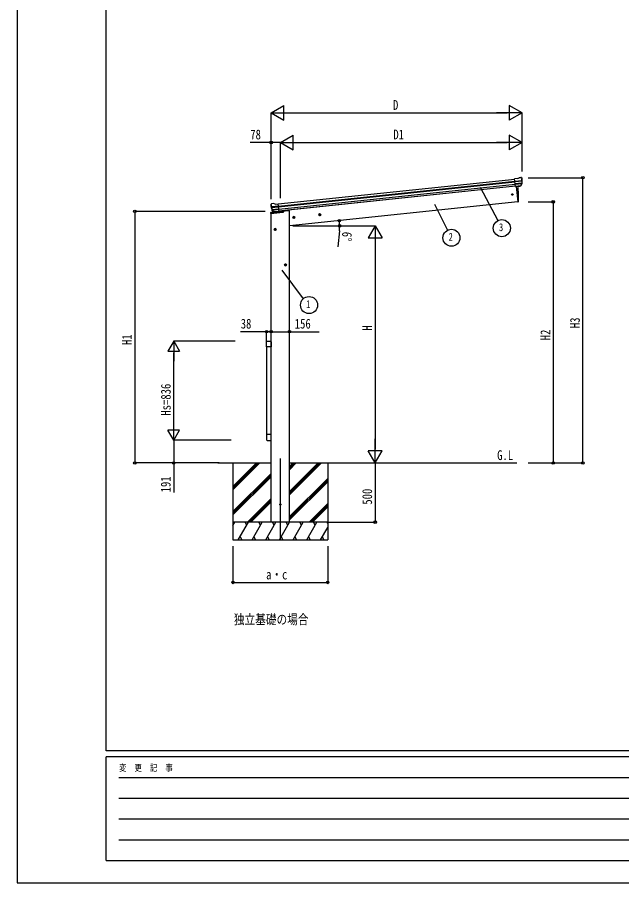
# Model space of a CAD drawing. Units: millimetres, scale not verified. Extents: x -10512 to 10512, y -7425 to 7425.
# Drawn here: x -10512 to -5410, y -7425 to -124 of the extents above; entities that cross this region are included whole.
import ezdxf
from ezdxf.enums import TextEntityAlignment as Align

# ---------------------------------------------------------------- set-up
doc = ezdxf.new("R2010")
doc.units = ezdxf.units.MM
doc.header["$LTSCALE"] = 30
for name, color, linetype in [('0-2_USER1', 3, 'Continuous'), ('0-3_YKK_12', 2, 'Continuous'), ('0-4_YKK_13', 4, 'Continuous'), ('0-5_YKK_A1', 4, 'Continuous'), ('0-6_YKK_D', 6, 'Continuous'), ('0-7_YKK_ZWAK', 7, 'Continuous')]:
    doc.layers.add(name, color=color, linetype=linetype)
doc.styles.add('ＭＳ ゴシック', font='')
doc.styles.get('ＭＳ ゴシック').set_extended_font_data('MS Gothic')

msp = doc.modelspace()

# ---------------------------------------------------------------- linework, layer by layer
at = {"layer": '0-3_YKK_12'}
msp.add_line((-8292.16, -3845.43), (-8292.16, -4538.75), dxfattribs=at)
at = {"layer": '0-4_YKK_13'}
for p, q in [((-6287.35, -1484.13), (-6313.87, -1486.91)), ((-6307.09, -1551.47), (-6313.87, -1486.91)), ((-6311.72, -1507.44), (-6251.98, -1501.17)), ((-6251.5, -1507.03), (-6311.1, -1513.3)), ((-6252.33, -1523.79), (-6309.37, -1529.78)), ((-6253.72, -1528.45), (-6308.9, -1534.25)), ((-6262.28, -1545.03), (-6252.83, -1526.73)), ((-6261.23, -1545.46), (-6251.11, -1527.2)), ((-6261.03, -1475.33), (-6261.04, -1475.33)), ((-6257.37, -1476.42), (-6257.37, -1476.41)), ((-6257.37, -1476.42), (-6253.05, -1479.91)), ((-6253.05, -1479.91), (-6252.19, -1480.61)), ((-6250.8, -1484.31), (-6251.11, -1482.46)), ((-6263.74, -1546.68), (-6307.11, -1551.24)), ((-6307.09, -1551.47), (-6297.14, -1550.42)), ((-6300.52, -1550.78), (-6286.82, -1681.15)), ((-6297.14, -1550.42), (-6296.87, -1550.49)), ((-6296.87, -1550.49), (-6271.54, -1547.82)), ((-6271.54, -1547.82), (-6271.29, -1547.7)), ((-6271.29, -1547.7), (-6263.59, -1546.9)), ((-8372.2, -1707.28), (-8372.28, -1705.4)), ((-8370.91, -1702.51), (-8371.61, -1703.37)), ((-8367.41, -1698.19), (-8370.91, -1702.51)), ((-8307.8, -1717.24), (-8367.54, -1723.52)), ((-8367.41, -1698.19), (-8367.41, -1698.19)), ((-8366.79, -1729.36), (-8307.19, -1723.1)), ((-8364.05, -1696.36), (-8364.05, -1696.36)), ((-8349.28, -1764.92), (-8362.97, -1749.16)), ((-8362.49, -1745.57), (-8305.45, -1739.58)), ((-8348.34, -1764.28), (-8361.39, -1748.34)), ((-8360.16, -1749.84), (-8304.98, -1744.05)), ((-8336.48, -1699.5), (-8309.96, -1696.71)), ((-8303.17, -1761.26), (-8309.96, -1696.71)), ((-6286.82, -1681.15), (-6284.76, -1680.86)), ((-8372.33, -1779.18), (-8371.09, -1769.77)), ((-8371.33, -1779.08), (-8372.33, -1779.18)), ((-8371.33, -1779.08), (-8269.81, -1768.41)), ((-8370.11, -1769.83), (-8371.33, -1779.08)), ((-8371.33, -1779.08), (-8370.11, -1769.83)), ((-8369.59, -1769.85), (-8370.8, -1779.02)), ((-8370.11, -1769.83), (-8370.21, -1768.9)), ((-8370.21, -1768.9), (-8370.11, -1769.83)), ((-8265.33, -1758.82), (-8370.11, -1769.83)), ((-8370.11, -1769.83), (-8265.33, -1758.82)), ((-8265.33, -1758.89), (-8369.59, -1769.85)), ((-8368.66, -1770.25), (-8368.72, -1769.75)), ((-8265.33, -1759.39), (-8368.66, -1770.25)), ((-8338.98, -1765.03), (-8346.67, -1765.84)), ((-8346.57, -1765.6), (-8303.2, -1761.04)), ((-8338.7, -1765.09), (-8338.98, -1765.03)), ((-8313.37, -1762.43), (-8338.7, -1765.09)), ((-8313.12, -1762.31), (-8313.37, -1762.43)), ((-8303.17, -1761.26), (-8313.12, -1762.31)), ((-8300.33, -1761.56), (-8300.33, -1763.07)), ((-8265.33, -1763.44), (-8265.33, -1758.82)), ((-8408.66, -2905.42), (-8408.66, -2861.72)), ((-8368.66, -2905.42), (-8408.66, -2905.42)), ((-8403.16, -2856.22), (-8374.16, -2856.22)), ((-8368.66, -2861.72), (-8368.66, -2905.42)), ((-8408.66, -3644.02), (-8408.66, -3687.72)), ((-8368.66, -3644.02), (-8408.66, -3644.02)), ((-8368.66, -3687.72), (-8368.66, -3644.02)), ((-8403.16, -3693.22), (-8374.16, -3693.22))]:
    msp.add_line(p, q, dxfattribs=at)
for points in [[(-6287.35, -1484.13), (-6275.75, -1477.16), (-6275.75, -1477.16)], [(-6274.52, -1476.75), (-6274.52, -1476.75), (-6261.04, -1475.33)], [(-8350.56, -1694.95), (-8350.57, -1694.95), (-8364.05, -1696.36)], [(-8336.48, -1699.5), (-8349.28, -1695.09), (-8349.28, -1695.09)], [(-8370.21, -1768.9), (-8265.33, -1757.88), (-8265.33, -1758.82)]]:
    msp.add_lwpolyline(points, dxfattribs=at)
for centre, radius in [((-6333.61, -1618.6), 6.5), ((-8291.91, -4233.66), 5)]:
    msp.add_circle(centre, radius, dxfattribs=at)
for centre, radius, start, end in [((-6274.21, -1479.73), 3, 96.02369, 120.97631), ((-6260.51, -1480.3), 5, 51.04426, 95.95574), ((-6444.36, -1505.96), 192.44, 1.4271, 6.57578), ((-6255.5, -1525.35), 3, 332.69111, 354.20009), ((-6451.69, -1505.42), 200.2, 354.20009, 359.53883), ((-6206.71, -1499.05), 45.32, 182.67122, 185.64518), ((-6251.31, -1508.37), 1.35, 95.1605, 97.91927), ((-6248.7, -1506.82), 2.74, 179.02151, 184.43412), ((-6253.73, -1525.74), 3, 331, 354.13916), ((-6451.69, -1505.42), 202, 354.13916, 6), ((-7181.42, -1640.94), 900, 357.63919, 5.84085), ((-6263.85, -1544.01), 2.99, 285.2717, 331.00739), ((-6285.18, -1677.89), 3, 278, 357.63919), ((-8171.3, -1686.16), 202, 186, 197.86084), ((-8178.37, -1688.21), 192.44, 185.42422, 190.5729), ((-8412.26, -1730.87), 45.32, 6.35482, 9.32878), ((-8363.53, -1701.34), 5, 96.04426, 140.95574), ((-8369.57, -1729.73), 2.74, 7.56588, 12.97849), ((-8366.69, -1730.71), 1.35, 94.08073, 96.8395), ((-8171.3, -1686.16), 200.2, 192.46117, 197.79991), ((-8360.71, -1747.19), 3, 197.86084, 221), ((-8359.06, -1746.44), 3, 197.79991, 219.30889), ((-8350.25, -1697.93), 3, 71.02369, 95.97631), ((-8370.83, -1773.42), 3.66, 78.7113, 94.17753), ((-8370.83, -1773.42), 3.66, 78.7113, 94.17753), ((-8370.1, -1769.9), 1, 96, 172.5), ((-8347.02, -1762.95), 2.99, 220.99261, 266.7283), ((-8270.33, -1763.44), 5, 276, 0), ((-8403.16, -2861.72), 5.5, 90, 180), ((-8374.16, -2861.72), 5.5, 0, 90), ((-8403.16, -3687.72), 5.5, 180, 270), ((-8374.16, -3687.72), 5.5, 270, 0)]:
    msp.add_arc(centre, radius, start, end, dxfattribs=at)
for centre, major_axis, ratio, start_param, end_param in [((-6253.06, -1483.91), (-0.87, 5.91), 0.020485, 0.671432, 1.5691306), ((-6258.46, -1479.4), (5.88, -1.31), 0.24881, 0.460585, 0.4641038), ((-6254.08, -1482.94), (-2.34, 1.9), 0.995767, 3.9859716, 4.712389), ((-6449.39, -1527.37), (-20.92, 199.05), 0.994373, 4.7113789, 4.7277536), ((-6264.05, -1543.7), (-0.11, 3), 0.642905, 3.2459383, 4.203928), ((-6263.91, -1543.91), (1.66, -2.51), 0.997631, 5.8041905, 5.8929484), ((-6263.99, -1543.8), (3.53, -2.11), 0.650902, 5.2561448, 5.3289554), ((-6261.62, -1543.45), (1.08, 3.13), 0.040856, 2.1135035, 2.1416249), ((-8369.27, -1705.26), (1.9, 2.34), 0.995767, 1.5707963, 2.2972137), ((-8365.73, -1700.88), (-5.48, -2.51), 0.24881, 5.8190815, 5.8226003), ((-8370.07, -1706.42), (-0.38, 5.97), 0.020485, 4.7140547, 5.6117533), ((-8168.99, -1708.11), (-20.92, 199.05), 0.994373, 1.5554317, 1.5718064), ((-8349.32, -1762.88), (-1.71, 2.84), 0.040856, 4.1415604, 4.1696818), ((-8346.89, -1762.62), (-0.51, 2.96), 0.642905, 2.0792573, 3.037247), ((-8346.93, -1762.73), (-3.02, -2.79), 0.650902, 0.9542299, 1.0270405), ((-8346.98, -1762.85), (-1.1, -2.8), 0.997631, 0.3902369, 0.4789948)]:
    msp.add_ellipse(centre, major_axis=major_axis, ratio=ratio, start_param=start_param, end_param=end_param, dxfattribs=at)
at = {"layer": '0-5_YKK_A1'}
for p, q in [((-8309.75, -1698.7), (-6313.66, -1488.91)), ((-8307.76, -1717.6), (-6311.68, -1507.8)), ((-8307.33, -1721.78), (-6311.24, -1511.98)), ((-8305.24, -1741.63), (-6309.15, -1531.84)), ((-6307.39, -1548.58), (-8303.48, -1758.37)), ((-6307.29, -1549.57), (-8232.58, -1751.93)), ((-6300.52, -1550.78), (-6286.82, -1681.15)), ((-8232.58, -1751.93), (-8231.97, -1757.72)), ((-6286.82, -1681.15), (-8214.16, -1883.72)), ((-8369.66, -4383.72), (-8369.66, -1778.9)), ((-8214.16, -4383.72), (-8214.16, -1757.72)), ((-8168, -1811.5), (-8187.89, -1813.59)), ((-8178.73, -1805.08), (-8184.8, -1809.49)), ((-8184.8, -1809.49), (-8184.01, -1816.96)), ((-8184.01, -1816.96), (-8177.16, -1820.01)), ((-8176.9, -1822.49), (-8178.99, -1802.6)), ((-8171.87, -1808.14), (-8178.73, -1805.08)), ((-7949.2, -1788.51), (-7969.09, -1790.6)), ((-7959.93, -1782.09), (-7966, -1786.5)), ((-7966, -1786.5), (-7965.22, -1793.96)), ((-7965.22, -1793.96), (-7958.36, -1797.02)), ((-7958.1, -1799.5), (-7960.19, -1779.61)), ((-7953.07, -1785.14), (-7959.93, -1782.09)), ((-8325.16, -1913.27), (-8345.16, -1913.27)), ((-8335.16, -1905.77), (-8341.66, -1909.52)), ((-8341.66, -1909.52), (-8341.66, -1917.03)), ((-8341.66, -1917.03), (-8335.16, -1920.78)), ((-8335.16, -1923.27), (-8335.16, -1903.27)), ((-8328.66, -1909.52), (-8335.16, -1905.77)), ((-8238.16, -2213.27), (-8258.16, -2213.27)), ((-8248.16, -2205.77), (-8254.66, -2209.52)), ((-8254.66, -2209.52), (-8254.66, -2217.03)), ((-8254.66, -2217.03), (-8248.16, -2220.78)), ((-8248.16, -2223.27), (-8248.16, -2203.27)), ((-8241.66, -2209.52), (-8248.16, -2205.77)), ((-8407.66, -2905.42), (-8407.66, -3644.14)), ((-8369.66, -3644.02), (-8369.66, -2905.42)), ((-8820.79, -3883.72), (-8369.66, -3883.72)), ((-8692.16, -4110.35), (-8465.53, -3883.72)), ((-8692.16, -4096.21), (-8479.67, -3883.72)), ((-8692.16, -4082.07), (-8493.81, -3883.72)), ((-8692.16, -3883.78), (-8692.16, -4533.72)), ((-8214.16, -3883.72), (-6295.22, -3883.72)), ((-8214.16, -4152.85), (-7945.03, -3883.72)), ((-8214.16, -4138.71), (-7959.17, -3883.72)), ((-8214.16, -4124.57), (-7973.31, -3883.72)), ((-8214.16, -3940.66), (-8157.22, -3883.72)), ((-8214.16, -3926.52), (-8171.36, -3883.72)), ((-8214.16, -3912.38), (-8185.5, -3883.72)), ((-7892.16, -3883.78), (-7892.16, -4533.72)), ((-8692.16, -4294.2), (-8370.16, -3972.2)), ((-8692.16, -4308.34), (-8370.16, -3986.34)), ((-8692.16, -4322.48), (-8370.16, -4000.49)), ((-8214.16, -4336.7), (-7892.16, -4014.7)), ((-8214.16, -4350.84), (-7892.16, -4028.84)), ((-8214.16, -4364.98), (-7892.16, -4042.99)), ((-8569.55, -4383.72), (-8370.16, -4184.33)), ((-8555.41, -4383.72), (-8370.16, -4198.47)), ((-8541.26, -4383.72), (-8370.16, -4212.62)), ((-8049.05, -4383.72), (-7892.16, -4226.83)), ((-8034.91, -4383.72), (-7892.16, -4240.97)), ((-8020.76, -4383.72), (-7892.16, -4255.12)), ((-7892.16, -4383.72), (-8692.16, -4383.72)), ((-8692.16, -4412.66), (-8675.45, -4383.72)), ((-8690.45, -4409.7), (-8692.16, -4406.75)), ((-8646.58, -4533.72), (-8559.98, -4383.72)), ((-8574.98, -4409.7), (-8589.98, -4383.72)), ((-8531.11, -4533.72), (-8444.51, -4383.72)), ((-8459.51, -4409.7), (-8474.51, -4383.72)), ((-8415.64, -4533.72), (-8329.04, -4383.72)), ((-8344.04, -4409.71), (-8359.04, -4383.72)), ((-8300.17, -4533.72), (-8213.57, -4383.72)), ((-8228.57, -4409.7), (-8243.57, -4383.72)), ((-8184.7, -4533.72), (-8098.1, -4383.72)), ((-8113.1, -4409.7), (-8128.1, -4383.72)), ((-8069.23, -4533.72), (-7982.63, -4383.72)), ((-7997.63, -4409.7), (-8012.63, -4383.72)), ((-7953.76, -4533.72), (-7892.16, -4427.02)), ((-7892.16, -4392.39), (-7897.16, -4383.72)), ((-8631.58, -4507.74), (-8616.58, -4533.72)), ((-8516.11, -4507.74), (-8501.11, -4533.72)), ((-8400.64, -4507.74), (-8385.64, -4533.72)), ((-8285.17, -4507.74), (-8270.17, -4533.72)), ((-8169.7, -4507.74), (-8154.7, -4533.72)), ((-8054.23, -4507.74), (-8039.23, -4533.72)), ((-7938.76, -4507.74), (-7923.77, -4533.72)), ((-8692.16, -4533.72), (-7892.16, -4533.72))]:
    msp.add_line(p, q, dxfattribs=at)
for points in [[(-8214.16, -1757.72), (-8234.16, -1757.72), (-8265.33, -1761)], [(-8177.16, -1820.01), (-8171.09, -1815.6), (-8171.87, -1808.14)], [(-7958.36, -1797.02), (-7952.29, -1792.6), (-7953.07, -1785.14)], [(-8335.16, -1920.78), (-8328.66, -1917.03), (-8328.66, -1909.52)], [(-8248.16, -2220.78), (-8241.66, -2217.03), (-8241.66, -2209.52)]]:
    msp.add_lwpolyline(points, dxfattribs=at)
for centre, radius in [((-8177.94, -1812.55), 8.5), ((-8177.94, -1812.55), 7.7), ((-8177.94, -1812.55), 6.5), ((-7959.15, -1789.55), 8.5), ((-7959.15, -1789.55), 7.7), ((-7959.15, -1789.55), 6.5), ((-8335.16, -1913.27), 8.5), ((-8335.16, -1913.27), 7.7), ((-8335.16, -1913.27), 6.5), ((-8248.16, -2213.27), 8.5), ((-8248.16, -2213.27), 7.7), ((-8248.16, -2213.27), 6.5)]:
    msp.add_circle(centre, radius, dxfattribs=at)
at = {"layer": '0-6_YKK_D'}
for p, q in [((-8370.16, -930.33), (-8261.9, -867.83)), ((-8261.9, -992.83), (-8261.9, -867.83)), ((-6251.77, -930.33), (-6360.03, -867.83)), ((-6360.03, -867.83), (-6360.03, -992.83)), ((-8370.16, -1647.74), (-8370.16, -929.33)), ((-8370.16, -930.33), (-8261.9, -992.83)), ((-8370.16, -930.33), (-8153.65, -930.33)), ((-8245.16, -930.33), (-6376.77, -930.33)), ((-6251.77, -930.33), (-6468.28, -930.33)), ((-6251.77, -930.33), (-6360.03, -992.83)), ((-6251.77, -1425), (-6251.77, -929.33)), ((-8291.91, -1180.33), (-8183.65, -1117.83)), ((-8183.65, -1242.83), (-8183.65, -1117.83)), ((-6251.77, -1180.33), (-6360.03, -1117.83)), ((-6360.03, -1117.83), (-6360.03, -1242.83)), ((-8369.66, -1657.75), (-8369.66, -1179.33)), ((-8291.91, -1649.57), (-8291.91, -1179.33)), ((-8291.91, -1649.57), (-8291.91, -1179.33)), ((-8291.91, -1180.33), (-8183.65, -1242.83)), ((-8291.91, -1180.33), (-8075.4, -1180.33)), ((-8166.91, -1180.33), (-6376.77, -1180.33)), ((-6251.77, -1180.33), (-6468.28, -1180.33)), ((-6251.77, -1180.33), (-6360.03, -1242.83)), ((-6251.77, -1424), (-6251.77, -1179.33)), ((-6199.94, -1477.31), (-5737.08, -1477.31)), ((-5738.08, -3883.72), (-5738.08, -1477.31)), ((-6604.48, -1557.13), (-6454.58, -1838.53)), ((-6989.69, -1701.38), (-6879.8, -1919.67)), ((-6200.94, -1681.15), (-5987.08, -1681.15)), ((-5988.08, -1681.15), (-5988.08, -3883.72)), ((-8420.16, -1761.22), (-9521.49, -1761.22)), ((-9520.49, -1761.22), (-9520.49, -3883.72)), ((-8186.86, -1883.72), (-7490.24, -1883.72)), ((-8139.79, -1883.72), (-7790.24, -1883.72)), ((-7491.24, -1883.72), (-7549.84, -1985.21)), ((-7491.24, -1883.72), (-7432.65, -1985.21)), ((-7491.24, -1883.72), (-7491.24, -2086.7)), ((-7793.38, -1926.17), (-7806.96, -2060.82)), ((-7549.84, -1985.21), (-7432.65, -1985.21)), ((-7491.24, -2000.91), (-7491.24, -3766.54)), ((-8280.31, -2257.88), (-8100.51, -2500.52)), ((-8407.66, -2860.72), (-8407.66, -2775.31)), ((-8369.66, -2851.35), (-8369.66, -2775.31)), ((-9192.16, -2856.72), (-9240.99, -2941.3)), ((-8673.86, -2856.72), (-9193.16, -2856.72)), ((-9192.16, -2856.72), (-9143.33, -2941.3)), ((-9192.16, -2856.72), (-9192.16, -3025.87)), ((-9240.99, -2941.3), (-9143.33, -2941.3)), ((-9192.16, -3595.07), (-9192.16, -2954.38)), ((-9192.16, -3692.72), (-9192.16, -3523.58)), ((-9192.16, -3692.72), (-9240.99, -3608.15)), ((-9143.33, -3608.15), (-9240.99, -3608.15)), ((-9192.16, -3692.72), (-9143.33, -3608.15)), ((-8706.49, -3692.72), (-9193.16, -3692.72)), ((-8706.49, -3692.72), (-9193.16, -3692.72)), ((-7491.24, -3883.72), (-7491.24, -3680.75)), ((-7491.24, -3883.72), (-7549.84, -3782.24)), ((-7432.65, -3782.24), (-7549.84, -3782.24)), ((-7491.24, -3883.72), (-7432.65, -3782.24)), ((-8821.79, -3883.72), (-9521.49, -3883.72)), ((-8808.92, -3883.72), (-9193.16, -3883.72)), ((-7891.16, -3883.72), (-7490.24, -3883.72)), ((-7491.24, -3883.72), (-7491.24, -4383.72)), ((-6200.94, -3883.72), (-5987.08, -3883.72)), ((-6200.94, -3883.72), (-5737.08, -3883.72)), ((-7891.16, -4383.72), (-7490.24, -4383.72)), ((-8692.16, -4584.66), (-8692.16, -4892.75)), ((-7892.16, -4584.66), (-7892.16, -4892.75)), ((-8692.16, -4891.75), (-7892.16, -4891.75))]:
    msp.add_line(p, q, dxfattribs=at)
for points in [[(-8291.91, -1180.33), (-8369.66, -1180.33), (-8547.49, -1180.33)], [(-8369.66, -2776.31), (-8407.66, -2776.31), (-8627.99, -2776.31)], [(-8369.66, -2776.31), (-8214.16, -2776.31), (-7964.32, -2776.31)], [(-9192.16, -3692.72), (-9192.16, -3883.72), (-9192.16, -4133.56)]]:
    msp.add_lwpolyline(points, dxfattribs=at)
for centre, radius in [((-8369.66, -1180.33), 10.62), ((-5738.08, -1477.31), 10.62), ((-5988.08, -1681.15), 10.62), ((-9520.49, -1761.22), 10.62), ((-7793.56, -1839.52), 10.62), ((-7791.24, -1883.72), 10.62), ((-6422.36, -1902.91), 72), ((-6847.43, -1983.98), 72), ((-8049.79, -2551.62), 72), ((-8407.66, -2776.31), 10.62), ((-8369.66, -2776.31), 10.62), ((-8369.66, -2776.31), 10.62), ((-8214.16, -2776.31), 10.62), ((-9520.49, -3883.72), 10.62), ((-9192.16, -3883.72), 10.62), ((-5988.08, -3883.72), 10.62), ((-5738.08, -3883.72), 10.62), ((-7491.24, -4383.72), 10.62), ((-8692.16, -4891.75), 10.62), ((-7892.16, -4891.75), 10.62)]:
    msp.add_circle(centre, radius, dxfattribs=at)
for start, end in [(0, 6), (354.23974, 0)]:
    msp.add_arc((-8214.16, -1883.72), 422.91, start, end, dxfattribs=at)
at = {"layer": '0-7_YKK_ZWAK'}
for p, q in [((-9762.45, -6312.5), (-9762.45, 6937.5)), ((9737.55, -6312.5), (-9762.45, -6312.5)), ((-3262.45, -6362.5), (-9762.45, -6362.5)), ((-9762.45, -7237.5), (-9762.45, -6362.5)), ((-9656.2, -6537.5), (-3387.45, -6537.5)), ((-9656.2, -6712.5), (-3387.45, -6712.5)), ((-9656.2, -6887.5), (-3387.45, -6887.5)), ((-9656.2, -7062.5), (-3387.45, -7062.5)), ((-9762.45, -7237.5), (-3262.45, -7237.5))]:
    msp.add_line(p, q, dxfattribs=at)
msp.add_lwpolyline([(-10512.5, -7425), (10512.5, -7425), (10512.5, 7425), (-10512.5, 7425)], close=True, dxfattribs=at)

# ---------------------------------------------------------------- texts
at = {"layer": '0-2_USER1', "style": 'ＭＳ ゴシック', "width": 0.8}
for s, p in [('G.L', (-6461.73, -3883.76)), ('独立基礎の場合', (-8684.07, -5269.56))]:
    msp.add_text(s, height=82.48, dxfattribs=at).set_placement(p, align=Align.BOTTOM_LEFT)
at = {"layer": '0-6_YKK_D', "style": 'ＭＳ ゴシック', "width": 0.8}
for s, height, p in [('D', 82.48, (-7340.97, -929.53)), ('78', 82.48, (-8545.82, -1178.66)), ('D1', 82.48, (-7337.84, -1178.66)), ('3', 65.98, (-6446.36, -1947.91)), ('2', 65.98, (-6871.43, -2028.98)), ('1', 65.98, (-8073.79, -2596.62)), ('38', 82.48, (-8626.32, -2774.64)), ('156', 82.48, (-8169.99, -2774.64)), ('a・c', 82.48, (-8412.16, -4890.95))]:
    msp.add_text(s, height=height, dxfattribs=at).set_placement(p, align=Align.BOTTOM_LEFT)
for s, rotation, p in [('6°', 264.24, (-7791.89, -1927.99)), ('H3', 90, (-5739.41, -2746.52)), ('H', 90, (-7492.24, -2768.18)), ('H2', 90, (-5988.88, -2848.44)), ('H1', 90, (-9521.29, -2888.47)), ('Hs=836', 90, (-9192.96, -3484.72)), ('191', 90, (-9193.82, -4131.89)), ('500', 90, (-7492.91, -4235.72))]:
    msp.add_text(s, height=82.48, rotation=rotation, dxfattribs=at).set_placement(p, align=Align.BOTTOM_LEFT)
at = {"layer": '0-7_YKK_ZWAK', "style": 'ＭＳ ゴシック', "width": 0.8}
msp.add_text('変  更  記  事', height=54.99, dxfattribs=at).set_placement((-9653.28, -6500), align=Align.BOTTOM_LEFT)

doc.saveas('drawing.dxf')
